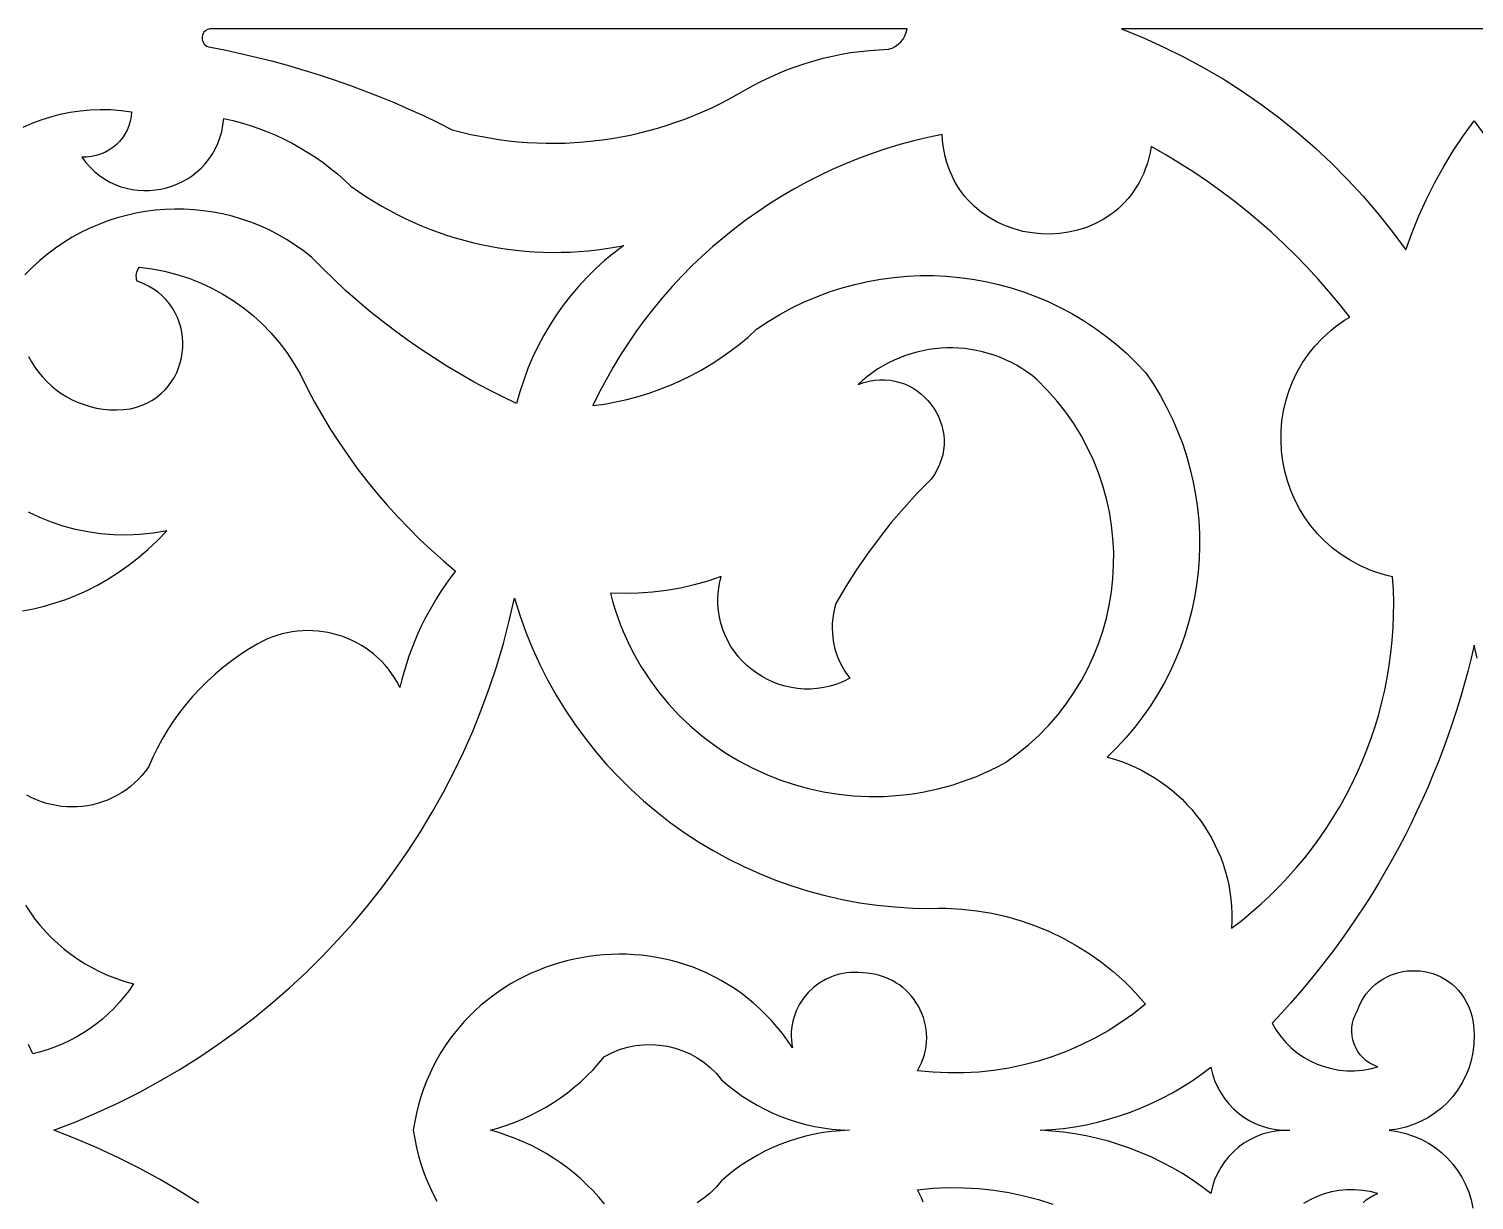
# Model space of a CAD drawing. Extents: x -350 to 350, y -250 to 250.
# Drawn here: x -49.1 to 3.4, y -152.5 to -110 of the extents above; entities that cross this region are included whole.
import ezdxf

# ---------------------------------------------------------------- set-up
doc = ezdxf.new("R2010")
doc.units = 0
doc.layers.add('BITMAP_LAYER', color=18, linetype='CONTINUOUS')

msp = doc.modelspace()

# ---------------------------------------------------------------- linework, layer by layer
at = {"layer": 'BITMAP_LAYER'}
for points in [[(-42.551, -110), (-42.612, -110.017), (-42.665, -110.045), (-42.711, -110.081), (-42.749, -110.124), (-42.778, -110.172), (-42.799, -110.225), (-42.811, -110.281), (-42.815, -110.338), (-42.81, -110.394), (-42.796, -110.449), (-42.773, -110.501), (-42.74, -110.549), (-42.699, -110.59), (-42.648, -110.624), (-42.587, -110.649), (-42.516, -110.664), (-41.944, -110.778), (-41.375, -110.901), (-40.808, -111.034), (-40.244, -111.177), (-39.683, -111.331), (-39.125, -111.494), (-38.57, -111.667), (-38.018, -111.85), (-37.47, -112.043), (-36.925, -112.245), (-36.383, -112.457), (-35.846, -112.679), (-35.313, -112.91), (-34.783, -113.151), (-34.258, -113.402), (-33.737, -113.662), (-33.4, -113.75), (-33.061, -113.83), (-32.721, -113.9), (-32.38, -113.962), (-32.038, -114.016), (-31.696, -114.06), (-31.353, -114.096), (-31.01, -114.123), (-30.666, -114.141), (-30.323, -114.151), (-29.98, -114.152), (-29.637, -114.145), (-29.294, -114.129), (-28.953, -114.104), (-28.612, -114.071), (-28.272, -114.029), (-27.933, -113.979), (-27.596, -113.921), (-27.26, -113.854), (-26.926, -113.778), (-26.594, -113.694), (-26.263, -113.602), (-25.935, -113.501), (-25.609, -113.392), (-25.286, -113.275), (-24.965, -113.15), (-24.647, -113.016), (-24.332, -112.874), (-24.021, -112.724), (-23.712, -112.565), (-23.407, -112.399), (-23.106, -112.224), (-22.806, -112.055), (-22.502, -111.897), (-22.193, -111.748), (-21.88, -111.609), (-21.563, -111.48), (-21.242, -111.361), (-20.918, -111.253), (-20.591, -111.154), (-20.261, -111.066), (-19.928, -110.988), (-19.593, -110.92), (-19.255, -110.863), (-18.916, -110.817), (-18.575, -110.781), (-18.232, -110.756), (-17.888, -110.741), (-17.761, -110.698), (-17.644, -110.637), (-17.538, -110.56), (-17.443, -110.47), (-17.363, -110.367), (-17.297, -110.254), (-17.249, -110.132), (-17.218, -110.002)], [(-5.436, -142.663), (-5.065, -142.378), (-4.705, -142.081), (-4.356, -141.775), (-4.018, -141.459), (-3.691, -141.134), (-3.375, -140.8), (-3.071, -140.456), (-2.778, -140.105), (-2.497, -139.745), (-2.228, -139.377), (-1.971, -139.002), (-1.726, -138.619), (-1.493, -138.229), (-1.272, -137.833), (-1.064, -137.43), (-0.869, -137.021), (-0.687, -136.607), (-0.517, -136.186), (-0.361, -135.761), (-0.218, -135.331), (-0.088, -134.896), (0.028, -134.457), (0.131, -134.015), (0.22, -133.568), (0.294, -133.118), (0.355, -132.665), (0.402, -132.21), (0.434, -131.751), (0.452, -131.291), (0.455, -130.829), (0.443, -130.366), (0.417, -129.901), (0.206, -129.849), (0, -129.79), (-0.2, -129.725), (-0.396, -129.652), (-0.77, -129.488), (-1.123, -129.3), (-1.453, -129.089), (-1.762, -128.856), (-2.048, -128.604), (-2.311, -128.333), (-2.551, -128.046), (-2.769, -127.744), (-2.962, -127.429), (-3.132, -127.101), (-3.278, -126.763), (-3.4, -126.417), (-3.497, -126.063), (-3.569, -125.703), (-3.616, -125.34), (-3.638, -124.974), (-3.635, -124.607), (-3.605, -124.24), (-3.55, -123.876), (-3.468, -123.516), (-3.359, -123.161), (-3.224, -122.813), (-3.062, -122.473), (-2.872, -122.143), (-2.655, -121.825), (-2.409, -121.52), (-2.136, -121.23), (-1.834, -120.957), (-1.672, -120.826), (-1.503, -120.701), (-1.327, -120.58), (-1.144, -120.464), (-1.515, -119.994), (-1.897, -119.535), (-2.291, -119.086), (-2.696, -118.647), (-3.112, -118.219), (-3.539, -117.802), (-3.977, -117.396), (-4.424, -117.002), (-4.882, -116.619), (-5.349, -116.248), (-5.826, -115.888), (-6.313, -115.541), (-6.809, -115.206), (-7.313, -114.883), (-7.826, -114.573), (-8.348, -114.276), (-8.388, -114.483), (-8.435, -114.683), (-8.491, -114.876), (-8.554, -115.061), (-8.625, -115.24), (-8.703, -115.412), (-8.788, -115.576), (-8.88, -115.733), (-8.978, -115.884), (-9.082, -116.027), (-9.193, -116.164), (-9.308, -116.293), (-9.429, -116.416), (-9.555, -116.531), (-9.685, -116.64), (-9.82, -116.742), (-10.102, -116.924), (-10.398, -117.08), (-10.706, -117.208), (-11.024, -117.309), (-11.349, -117.383), (-11.679, -117.43), (-12.013, -117.45), (-12.347, -117.444), (-12.679, -117.411), (-13.008, -117.352), (-13.33, -117.266), (-13.644, -117.155), (-13.948, -117.018), (-14.238, -116.854), (-14.514, -116.665), (-14.772, -116.451), (-14.894, -116.334), (-15.01, -116.211), (-15.121, -116.081), (-15.227, -115.946), (-15.326, -115.804), (-15.419, -115.655), (-15.506, -115.501), (-15.585, -115.34), (-15.658, -115.173), (-15.723, -115), (-15.78, -114.82), (-15.829, -114.634), (-15.87, -114.443), (-15.902, -114.245), (-15.926, -114.041), (-15.94, -113.831), (-16.46, -113.94), (-16.975, -114.064), (-17.484, -114.203), (-17.987, -114.356), (-18.484, -114.523), (-18.975, -114.705), (-19.459, -114.9), (-19.937, -115.11), (-20.407, -115.332), (-20.869, -115.568), (-21.324, -115.817), (-21.771, -116.078), (-22.21, -116.352), (-22.64, -116.639), (-23.062, -116.938), (-23.474, -117.249), (-23.877, -117.571), (-24.271, -117.905), (-24.655, -118.251), (-25.028, -118.607), (-25.392, -118.975), (-25.744, -119.353), (-26.086, -119.742), (-26.416, -120.141), (-26.735, -120.551), (-27.043, -120.97), (-27.338, -121.399), (-27.621, -121.837), (-27.892, -122.285), (-28.149, -122.742), (-28.394, -123.207), (-28.626, -123.682), (-28.209, -123.623), (-27.797, -123.548), (-27.389, -123.456), (-26.986, -123.349), (-26.588, -123.227), (-26.196, -123.089), (-25.809, -122.936), (-25.43, -122.768), (-25.057, -122.585), (-24.692, -122.388), (-24.335, -122.176), (-23.986, -121.95), (-23.646, -121.71), (-23.315, -121.457), (-22.993, -121.19), (-22.682, -120.91), (-22.262, -120.629), (-21.833, -120.37), (-21.396, -120.133), (-20.951, -119.918), (-20.5, -119.725), (-20.042, -119.554), (-19.58, -119.405), (-19.113, -119.277), (-18.643, -119.171), (-18.169, -119.087), (-17.694, -119.024), (-17.217, -118.982), (-16.739, -118.961), (-16.262, -118.962), (-15.785, -118.984), (-15.31, -119.026), (-14.837, -119.09), (-14.368, -119.174), (-13.902, -119.279), (-13.441, -119.405), (-12.986, -119.551), (-12.537, -119.718), (-12.094, -119.905), (-11.659, -120.113), (-11.233, -120.341), (-10.816, -120.588), (-10.409, -120.856), (-10.012, -121.144), (-9.627, -121.452), (-9.254, -121.779), (-8.894, -122.127), (-8.548, -122.494), (-8.272, -122.907), (-8.017, -123.329), (-7.783, -123.758), (-7.571, -124.195), (-7.38, -124.638), (-7.209, -125.086), (-7.06, -125.54), (-6.932, -125.997), (-6.824, -126.459), (-6.738, -126.923), (-6.672, -127.389), (-6.626, -127.857), (-6.602, -128.326), (-6.597, -128.794), (-6.613, -129.263), (-6.65, -129.729), (-6.707, -130.194), (-6.784, -130.656), (-6.881, -131.115), (-6.998, -131.57), (-7.136, -132.02), (-7.293, -132.464), (-7.47, -132.902), (-7.667, -133.334), (-7.883, -133.757), (-8.12, -134.173), (-8.376, -134.579), (-8.651, -134.976), (-8.946, -135.363), (-9.26, -135.739), (-9.594, -136.102), (-9.947, -136.454), (-9.685, -136.527), (-9.43, -136.612), (-9.181, -136.707), (-8.937, -136.811), (-8.7, -136.926), (-8.469, -137.051), (-8.245, -137.184), (-8.027, -137.327), (-7.817, -137.478), (-7.614, -137.637), (-7.419, -137.805), (-7.231, -137.98), (-7.052, -138.163), (-6.88, -138.353), (-6.717, -138.55), (-6.563, -138.753), (-6.417, -138.963), (-6.28, -139.179), (-6.153, -139.4), (-6.035, -139.627), (-5.927, -139.859), (-5.828, -140.096), (-5.74, -140.337), (-5.662, -140.583), (-5.595, -140.832), (-5.538, -141.085), (-5.492, -141.341), (-5.458, -141.601), (-5.435, -141.863), (-5.423, -142.128), (-5.424, -142.395)], [(-18.991, -122.91), (-18.792, -122.84), (-18.595, -122.789), (-18.401, -122.756), (-18.209, -122.741), (-18.021, -122.741), (-17.837, -122.758), (-17.658, -122.79), (-17.484, -122.836), (-17.316, -122.895), (-17.154, -122.968), (-16.999, -123.053), (-16.852, -123.149), (-16.713, -123.256), (-16.582, -123.372), (-16.461, -123.498), (-16.349, -123.633), (-16.248, -123.775), (-16.157, -123.925), (-16.078, -124.08), (-16.011, -124.242), (-15.957, -124.408), (-15.915, -124.578), (-15.887, -124.752), (-15.874, -124.929), (-15.875, -125.107), (-15.892, -125.287), (-15.924, -125.467), (-15.973, -125.647), (-16.039, -125.826), (-16.122, -126.003), (-16.224, -126.178), (-16.344, -126.35), (-16.846, -126.861), (-17.328, -127.388), (-17.791, -127.931), (-18.234, -128.49), (-18.657, -129.064), (-19.06, -129.653), (-19.441, -130.256), (-19.801, -130.873), (-19.851, -131.048), (-19.889, -131.226), (-19.916, -131.404), (-19.932, -131.582), (-19.937, -131.761), (-19.931, -131.939), (-19.914, -132.116), (-19.887, -132.292), (-19.848, -132.466), (-19.799, -132.637), (-19.74, -132.805), (-19.67, -132.97), (-19.59, -133.131), (-19.5, -133.287), (-19.4, -133.439), (-19.29, -133.585), (-19.527, -133.7), (-19.766, -133.794), (-20.006, -133.869), (-20.245, -133.923), (-20.485, -133.959), (-20.722, -133.976), (-20.958, -133.976), (-21.191, -133.958), (-21.42, -133.923), (-21.644, -133.873), (-21.864, -133.807), (-22.078, -133.726), (-22.285, -133.631), (-22.484, -133.522), (-22.676, -133.4), (-22.858, -133.265), (-23.031, -133.119), (-23.194, -132.961), (-23.346, -132.792), (-23.486, -132.613), (-23.613, -132.425), (-23.727, -132.228), (-23.826, -132.022), (-23.911, -131.808), (-23.981, -131.587), (-24.034, -131.36), (-24.07, -131.126), (-24.088, -130.887), (-24.088, -130.643), (-24.068, -130.395), (-24.028, -130.143), (-23.968, -129.888), (-24.453, -130.054), (-24.946, -130.194), (-25.445, -130.309), (-25.948, -130.398), (-26.456, -130.461), (-26.966, -130.498), (-27.478, -130.508), (-27.992, -130.492), (-27.913, -130.782), (-27.827, -131.066), (-27.733, -131.346), (-27.631, -131.621), (-27.522, -131.89), (-27.406, -132.155), (-27.283, -132.415), (-27.152, -132.67), (-27.015, -132.92), (-26.871, -133.164), (-26.721, -133.403), (-26.564, -133.636), (-26.401, -133.864), (-26.232, -134.087), (-25.877, -134.515), (-25.5, -134.92), (-25.102, -135.302), (-24.684, -135.66), (-24.249, -135.993), (-23.796, -136.301), (-23.327, -136.583), (-22.844, -136.839), (-22.347, -137.068), (-21.839, -137.27), (-21.32, -137.444), (-20.792, -137.59), (-20.255, -137.706), (-19.712, -137.793), (-19.163, -137.85), (-18.61, -137.877), (-18.054, -137.872), (-17.496, -137.835), (-17.216, -137.805), (-16.937, -137.767), (-16.658, -137.72), (-16.38, -137.665), (-16.101, -137.602), (-15.824, -137.53), (-15.547, -137.45), (-15.272, -137.362), (-14.997, -137.265), (-14.724, -137.159), (-14.452, -137.044), (-14.182, -136.921), (-13.914, -136.788), (-13.647, -136.647), (-13.216, -136.334), (-12.808, -136.002), (-12.426, -135.651), (-12.068, -135.283), (-11.735, -134.9), (-11.427, -134.502), (-11.144, -134.09), (-10.886, -133.666), (-10.654, -133.23), (-10.447, -132.785), (-10.265, -132.33), (-10.109, -131.867), (-9.979, -131.398), (-9.874, -130.923), (-9.795, -130.444), (-9.742, -129.962), (-9.715, -129.477), (-9.714, -128.992), (-9.74, -128.506), (-9.792, -128.022), (-9.87, -127.541), (-9.974, -127.063), (-10.106, -126.59), (-10.263, -126.123), (-10.448, -125.663), (-10.66, -125.211), (-10.898, -124.768), (-11.164, -124.336), (-11.457, -123.916), (-11.777, -123.508), (-12.124, -123.115), (-12.499, -122.736), (-12.678, -122.591), (-12.863, -122.456), (-13.053, -122.33), (-13.246, -122.215), (-13.444, -122.109), (-13.645, -122.013), (-13.85, -121.926), (-14.057, -121.85), (-14.267, -121.783), (-14.479, -121.725), (-14.693, -121.678), (-14.909, -121.64), (-15.125, -121.612), (-15.343, -121.594), (-15.561, -121.585), (-15.779, -121.586), (-15.996, -121.597), (-16.213, -121.617), (-16.43, -121.647), (-16.644, -121.687), (-16.858, -121.736), (-17.069, -121.795), (-17.277, -121.863), (-17.483, -121.941), (-17.686, -122.029), (-17.886, -122.126), (-18.082, -122.233), (-18.273, -122.349), (-18.46, -122.475), (-18.643, -122.61), (-18.82, -122.755)], [(-3.313, -150), (-3.573, -150.003), (-3.828, -150.028), (-4.077, -150.076), (-4.318, -150.146), (-4.55, -150.235), (-4.772, -150.344), (-4.983, -150.472), (-5.181, -150.617), (-5.366, -150.779), (-5.537, -150.957), (-5.691, -151.149), (-5.828, -151.355), (-5.948, -151.574), (-6.047, -151.805), (-6.126, -152.046), (-6.184, -152.298), (-6.521, -152.043), (-6.866, -151.801), (-7.221, -151.574), (-7.583, -151.362), (-7.953, -151.164), (-8.329, -150.981), (-8.713, -150.813), (-9.102, -150.66), (-9.497, -150.523), (-9.898, -150.4), (-10.303, -150.294), (-10.712, -150.203), (-11.125, -150.128), (-11.542, -150.069), (-11.961, -150.026), (-12.383, -150), (-11.961, -149.974), (-11.542, -149.931), (-11.125, -149.872), (-10.712, -149.797), (-10.303, -149.706), (-9.898, -149.6), (-9.497, -149.477), (-9.102, -149.34), (-8.713, -149.187), (-8.329, -149.019), (-7.953, -148.836), (-7.583, -148.638), (-7.221, -148.426), (-6.866, -148.199), (-6.521, -147.957), (-6.184, -147.702), (-6.126, -147.954), (-6.047, -148.195), (-5.948, -148.426), (-5.828, -148.645), (-5.691, -148.851), (-5.537, -149.043), (-5.366, -149.221), (-5.181, -149.383), (-4.983, -149.528), (-4.772, -149.656), (-4.55, -149.765), (-4.318, -149.854), (-4.077, -149.924), (-3.828, -149.972), (-3.573, -149.997)]]:
    msp.add_lwpolyline(points, close=True, dxfattribs=at)
for points in [[(16.18, -110.001), (3.374, -110.001), (-9.432, -110.001), (-8.657, -110.316), (-7.897, -110.658), (-7.152, -111.027), (-6.422, -111.422), (-5.708, -111.843), (-5.011, -112.29), (-4.331, -112.76), (-3.67, -113.256), (-3.027, -113.774), (-2.403, -114.316), (-1.8, -114.881), (-1.218, -115.468), (-0.656, -116.076), (-0.117, -116.706), (0.399, -117.356), (0.892, -118.026), (1.12, -117.4), (1.372, -116.784), (1.648, -116.179), (1.948, -115.584), (2.27, -115.002), (2.616, -114.433), (2.984, -113.877), (3.374, -113.335), (3.764, -113.877)], [(-49.319, -113.567), (-48.993, -113.425), (-48.659, -113.299), (-48.317, -113.191), (-47.968, -113.101), (-47.613, -113.029), (-47.252, -112.975), (-46.885, -112.941), (-46.515, -112.927), (-46.14, -112.933), (-45.761, -112.96), (-45.38, -113.008), (-45.396, -113.184), (-45.428, -113.354), (-45.477, -113.517), (-45.542, -113.673), (-45.621, -113.821), (-45.714, -113.96), (-45.82, -114.088), (-45.937, -114.206), (-46.065, -114.311), (-46.203, -114.405), (-46.35, -114.485), (-46.506, -114.55), (-46.668, -114.601), (-46.836, -114.635), (-47.01, -114.653), (-47.188, -114.653), (-47.041, -114.849), (-46.882, -115.027), (-46.715, -115.187), (-46.539, -115.329), (-46.355, -115.455), (-46.165, -115.563), (-45.969, -115.655), (-45.769, -115.73), (-45.564, -115.789), (-45.358, -115.831), (-45.149, -115.859), (-44.939, -115.87), (-44.73, -115.867), (-44.521, -115.849), (-44.315, -115.816), (-44.112, -115.768), (-43.912, -115.707), (-43.717, -115.631), (-43.529, -115.542), (-43.346, -115.44), (-43.172, -115.324), (-43.006, -115.195), (-42.85, -115.054), (-42.704, -114.901), (-42.57, -114.735), (-42.448, -114.558), (-42.34, -114.369), (-42.246, -114.168), (-42.168, -113.957), (-42.105, -113.734), (-42.06, -113.502), (-42.033, -113.258), (-41.707, -113.332), (-41.385, -113.416), (-41.067, -113.512), (-40.753, -113.619), (-40.444, -113.737), (-40.139, -113.865), (-39.839, -114.004), (-39.545, -114.154), (-39.256, -114.314), (-38.973, -114.484), (-38.696, -114.664), (-38.425, -114.854), (-38.162, -115.053), (-37.905, -115.262), (-37.655, -115.481), (-37.413, -115.709), (-37.144, -115.9), (-36.87, -116.083), (-36.593, -116.259), (-36.311, -116.426), (-36.026, -116.587), (-35.737, -116.739), (-35.445, -116.884), (-35.149, -117.02), (-34.851, -117.149), (-34.549, -117.27), (-34.245, -117.383), (-33.938, -117.488), (-33.628, -117.586), (-33.316, -117.675), (-33.003, -117.756), (-32.687, -117.828), (-32.369, -117.893), (-32.05, -117.95), (-31.729, -117.998), (-31.407, -118.038), (-31.084, -118.07), (-30.759, -118.093), (-30.434, -118.109), (-30.109, -118.115), (-29.783, -118.113), (-29.456, -118.103), (-29.129, -118.085), (-28.803, -118.057), (-28.476, -118.022), (-28.15, -117.977), (-27.824, -117.924), (-27.499, -117.862), (-27.856, -118.133), (-28.199, -118.417), (-28.528, -118.716), (-28.843, -119.027), (-29.144, -119.351), (-29.43, -119.687), (-29.701, -120.035), (-29.956, -120.394), (-30.195, -120.764), (-30.418, -121.144), (-30.624, -121.533), (-30.814, -121.931), (-30.986, -122.338), (-31.14, -122.753), (-31.277, -123.175), (-31.395, -123.605), (-31.916, -123.356), (-32.43, -123.096), (-32.937, -122.824), (-33.438, -122.54), (-33.932, -122.245), (-34.418, -121.94), (-34.897, -121.623), (-35.369, -121.295), (-35.832, -120.956), (-36.288, -120.607), (-36.735, -120.247), (-37.174, -119.877), (-37.605, -119.497), (-38.026, -119.106), (-38.439, -118.706), (-38.843, -118.296), (-39.136, -118.064), (-39.438, -117.849), (-39.748, -117.65), (-40.064, -117.468), (-40.386, -117.303), (-40.715, -117.154), (-41.048, -117.021), (-41.385, -116.905), (-41.727, -116.805), (-42.072, -116.721), (-42.419, -116.654), (-42.768, -116.603), (-43.119, -116.568), (-43.471, -116.549), (-43.822, -116.546), (-44.174, -116.56), (-44.524, -116.589), (-44.873, -116.634), (-45.22, -116.696), (-45.564, -116.773), (-45.904, -116.866), (-46.24, -116.975), (-46.572, -117.1), (-46.899, -117.241), (-47.219, -117.397), (-47.534, -117.569), (-47.841, -117.757), (-48.141, -117.96), (-48.432, -118.179), (-48.715, -118.414), (-48.988, -118.664), (-49.251, -118.929)], [(-49.128, -121.899), (-49.017, -122.096), (-48.894, -122.286), (-48.76, -122.469), (-48.614, -122.642), (-48.458, -122.806), (-48.292, -122.961), (-48.115, -123.105), (-47.93, -123.238), (-47.736, -123.359), (-47.533, -123.468), (-47.323, -123.564), (-47.105, -123.647), (-46.881, -123.716), (-46.65, -123.77), (-46.413, -123.809), (-46.17, -123.832), (-45.923, -123.839), (-45.671, -123.828), (-45.415, -123.8), (-45.197, -123.742), (-44.991, -123.669), (-44.799, -123.581), (-44.62, -123.48), (-44.454, -123.366), (-44.302, -123.241), (-44.163, -123.105), (-44.037, -122.96), (-43.925, -122.806), (-43.826, -122.645), (-43.741, -122.477), (-43.669, -122.304), (-43.612, -122.126), (-43.567, -121.944), (-43.537, -121.76), (-43.52, -121.574), (-43.518, -121.387), (-43.529, -121.201), (-43.554, -121.015), (-43.593, -120.832), (-43.647, -120.653), (-43.714, -120.477), (-43.795, -120.307), (-43.891, -120.142), (-44.001, -119.985), (-44.126, -119.836), (-44.264, -119.696), (-44.418, -119.566), (-44.585, -119.447), (-44.767, -119.341), (-44.964, -119.247), (-45.175, -119.167), (-45.195, -119.101), (-45.205, -119.034), (-45.208, -118.966), (-45.202, -118.899), (-45.187, -118.834), (-45.165, -118.77), (-45.134, -118.709), (-45.096, -118.652), (-44.635, -118.712), (-44.181, -118.799), (-43.737, -118.914), (-43.303, -119.055), (-42.88, -119.221), (-42.469, -119.412), (-42.071, -119.628), (-41.687, -119.867), (-41.319, -120.128), (-40.967, -120.411), (-40.633, -120.716), (-40.317, -121.041), (-40.021, -121.386), (-39.746, -121.75), (-39.493, -122.133), (-39.262, -122.533), (-39.005, -123.048), (-38.734, -123.554), (-38.45, -124.053), (-38.152, -124.543), (-37.842, -125.025), (-37.518, -125.498), (-37.182, -125.962), (-36.833, -126.417), (-36.471, -126.862), (-36.098, -127.297), (-35.713, -127.722), (-35.316, -128.137), (-34.907, -128.541), (-34.487, -128.935), (-34.056, -129.317), (-33.614, -129.688), (-33.794, -129.924), (-33.966, -130.164), (-34.132, -130.409), (-34.291, -130.658), (-34.443, -130.911), (-34.588, -131.167), (-34.726, -131.428), (-34.857, -131.692), (-34.98, -131.959), (-35.096, -132.23), (-35.204, -132.503), (-35.305, -132.78), (-35.398, -133.06), (-35.484, -133.342), (-35.562, -133.627), (-35.632, -133.914), (-35.725, -133.738), (-35.826, -133.569), (-35.934, -133.408), (-36.05, -133.254), (-36.173, -133.107), (-36.302, -132.968), (-36.437, -132.836), (-36.579, -132.712), (-36.726, -132.596), (-36.878, -132.488), (-37.035, -132.388), (-37.197, -132.296), (-37.363, -132.213), (-37.532, -132.137), (-37.705, -132.071), (-37.881, -132.013), (-38.06, -131.964), (-38.241, -131.923), (-38.423, -131.892), (-38.608, -131.869), (-38.794, -131.856), (-38.98, -131.852), (-39.168, -131.857), (-39.355, -131.872), (-39.542, -131.896), (-39.729, -131.93), (-39.915, -131.974), (-40.099, -132.028), (-40.282, -132.092), (-40.463, -132.166), (-40.642, -132.25), (-40.817, -132.345), (-41.146, -132.54), (-41.465, -132.748), (-41.774, -132.969), (-42.073, -133.201), (-42.361, -133.445), (-42.639, -133.701), (-42.906, -133.967), (-43.162, -134.244), (-43.405, -134.531), (-43.637, -134.827), (-43.857, -135.134), (-44.064, -135.449), (-44.258, -135.773), (-44.438, -136.105), (-44.605, -136.446), (-44.758, -136.793), (-44.879, -136.96), (-45.008, -137.116), (-45.143, -137.262), (-45.286, -137.399), (-45.435, -137.525), (-45.59, -137.642), (-45.75, -137.748), (-45.916, -137.845), (-46.085, -137.931), (-46.259, -138.007), (-46.436, -138.074), (-46.616, -138.13), (-46.798, -138.175), (-46.983, -138.211), (-47.169, -138.236), (-47.356, -138.251), (-47.543, -138.256), (-47.731, -138.251), (-47.919, -138.235), (-48.105, -138.209), (-48.29, -138.173), (-48.473, -138.126), (-48.654, -138.068), (-48.832, -138.001), (-49.007, -137.922), (-49.178, -137.833)], [(-49.338, -131.129), (-48.943, -131.056), (-48.55, -130.963), (-48.158, -130.85), (-47.768, -130.718), (-47.38, -130.565), (-46.996, -130.392), (-46.615, -130.199), (-46.239, -129.984), (-45.867, -129.747), (-45.501, -129.489), (-45.14, -129.208), (-44.786, -128.905), (-44.438, -128.579), (-44.097, -128.23), (-44.589, -128.312), (-45.076, -128.363), (-45.558, -128.383), (-46.034, -128.374), (-46.503, -128.335), (-46.965, -128.269), (-47.417, -128.176), (-47.86, -128.056), (-48.293, -127.911), (-48.714, -127.741), (-49.122, -127.548)], [(-42.938, -152.645), (-43.645, -152.201), (-44.368, -151.778), (-45.106, -151.377), (-45.859, -150.998), (-46.626, -150.642), (-47.406, -150.309), (-48.201, -150), (-47.406, -149.691), (-46.626, -149.358), (-45.859, -149.002), (-45.106, -148.623), (-44.368, -148.222), (-43.645, -147.799), (-42.938, -147.355), (-42.246, -146.89), (-41.571, -146.404), (-40.912, -145.899), (-40.271, -145.374), (-39.647, -144.83), (-39.041, -144.267), (-38.453, -143.687), (-37.884, -143.089), (-37.335, -142.473), (-36.804, -141.841), (-36.294, -141.193), (-35.804, -140.529), (-35.335, -139.85), (-34.888, -139.156), (-34.461, -138.448), (-34.057, -137.725), (-33.675, -136.99), (-33.316, -136.241), (-32.98, -135.48), (-32.668, -134.707), (-32.38, -133.922), (-32.117, -133.126), (-31.878, -132.32), (-31.664, -131.503), (-31.477, -130.677), (-31.282, -131.297), (-31.064, -131.904), (-30.822, -132.498), (-30.558, -133.079), (-30.271, -133.645), (-29.962, -134.197), (-29.632, -134.734), (-29.282, -135.256), (-28.912, -135.762), (-28.523, -136.251), (-28.115, -136.723), (-27.689, -137.179), (-27.246, -137.616), (-26.786, -138.035), (-26.31, -138.436), (-25.819, -138.817), (-25.312, -139.179), (-24.792, -139.521), (-24.258, -139.842), (-23.711, -140.143), (-23.151, -140.421), (-22.58, -140.678), (-21.997, -140.913), (-21.404, -141.125), (-20.802, -141.313), (-20.189, -141.478), (-19.569, -141.618), (-18.94, -141.734), (-18.304, -141.825), (-17.661, -141.89), (-17.011, -141.929), (-16.357, -141.941), (-16.075, -141.935), (-15.795, -141.938), (-15.237, -141.967), (-14.685, -142.027), (-14.139, -142.118), (-13.601, -142.24), (-13.072, -142.391), (-12.553, -142.572), (-12.046, -142.781), (-11.552, -143.018), (-11.071, -143.283), (-10.606, -143.575), (-10.158, -143.894), (-9.727, -144.238), (-9.315, -144.608), (-9.116, -144.803), (-8.923, -145.003), (-8.735, -145.209), (-8.553, -145.422), (-8.993, -145.768), (-9.449, -146.089), (-9.919, -146.385), (-10.402, -146.656), (-10.898, -146.902), (-11.404, -147.122), (-11.92, -147.316), (-12.445, -147.484), (-12.979, -147.625), (-13.519, -147.739), (-14.065, -147.825), (-14.615, -147.884), (-15.17, -147.916), (-15.727, -147.919), (-16.285, -147.893), (-16.844, -147.839), (-16.763, -147.693), (-16.693, -147.545), (-16.634, -147.395), (-16.587, -147.244), (-16.551, -147.092), (-16.525, -146.94), (-16.51, -146.788), (-16.505, -146.637), (-16.51, -146.486), (-16.525, -146.337), (-16.549, -146.19), (-16.582, -146.045), (-16.625, -145.903), (-16.676, -145.763), (-16.736, -145.628), (-16.805, -145.496), (-16.881, -145.369), (-16.965, -145.247), (-17.057, -145.13), (-17.156, -145.019), (-17.262, -144.913), (-17.375, -144.815), (-17.494, -144.723), (-17.62, -144.639), (-17.753, -144.563), (-17.891, -144.495), (-18.034, -144.436), (-18.183, -144.386), (-18.338, -144.346), (-18.497, -144.315), (-18.661, -144.295), (-18.829, -144.286), (-18.975, -144.273), (-19.119, -144.268), (-19.261, -144.272), (-19.401, -144.284), (-19.538, -144.305), (-19.672, -144.334), (-19.804, -144.37), (-19.932, -144.414), (-20.177, -144.523), (-20.406, -144.658), (-20.617, -144.818), (-20.808, -145), (-20.976, -145.202), (-21.121, -145.423), (-21.24, -145.659), (-21.331, -145.91), (-21.365, -146.039), (-21.392, -146.172), (-21.411, -146.307), (-21.421, -146.444), (-21.423, -146.583), (-21.417, -146.724), (-21.401, -146.866), (-21.376, -147.009), (-21.558, -146.744), (-21.747, -146.49), (-21.942, -146.247), (-22.145, -146.015), (-22.354, -145.795), (-22.569, -145.585), (-22.79, -145.386), (-23.016, -145.199), (-23.248, -145.022), (-23.484, -144.856), (-23.725, -144.7), (-23.97, -144.555), (-24.22, -144.421), (-24.473, -144.297), (-24.729, -144.184), (-24.988, -144.081), (-25.251, -143.988), (-25.515, -143.906), (-25.782, -143.834), (-26.051, -143.771), (-26.321, -143.719), (-26.593, -143.677), (-26.865, -143.644), (-27.138, -143.622), (-27.412, -143.609), (-27.685, -143.606), (-27.959, -143.612), (-28.231, -143.628), (-28.503, -143.654), (-28.774, -143.689), (-29.044, -143.733), (-29.311, -143.787), (-29.577, -143.85), (-29.84, -143.921), (-30.101, -144.002), (-30.358, -144.092), (-30.613, -144.191), (-30.863, -144.299), (-31.11, -144.416), (-31.353, -144.541), (-31.592, -144.675), (-31.825, -144.818), (-32.054, -144.969), (-32.277, -145.129), (-32.494, -145.297), (-32.706, -145.474), (-32.911, -145.658), (-33.11, -145.851), (-33.302, -146.052), (-33.486, -146.262), (-33.663, -146.479), (-33.833, -146.704), (-33.994, -146.937), (-34.147, -147.178), (-34.291, -147.426), (-34.427, -147.682), (-34.553, -147.946), (-34.669, -148.217), (-34.775, -148.496), (-34.872, -148.782), (-34.958, -149.076), (-35.033, -149.377), (-35.097, -149.685), (-35.149, -150), (-35.097, -150.315), (-35.033, -150.623), (-34.958, -150.924), (-34.872, -151.218), (-34.775, -151.504), (-34.669, -151.783), (-34.553, -152.054), (-34.427, -152.318), (-34.291, -152.574)], [(3.487, -132.857), (3.374, -132.376), (3.262, -132.857), (3.141, -133.336), (3.012, -133.813), (2.876, -134.286), (2.731, -134.757), (2.579, -135.225), (2.419, -135.69), (2.252, -136.153), (2.076, -136.612), (1.893, -137.068), (1.703, -137.521), (1.505, -137.97), (1.299, -138.416), (1.086, -138.859), (0.866, -139.297), (0.638, -139.732), (0.403, -140.164), (0.161, -140.591), (-0.088, -141.015), (-0.345, -141.434), (-0.609, -141.849), (-0.879, -142.26), (-1.157, -142.667), (-1.442, -143.069), (-1.733, -143.466), (-2.032, -143.859), (-2.337, -144.248), (-2.649, -144.631), (-2.968, -145.01), (-3.293, -145.383), (-3.625, -145.752), (-3.964, -146.115), (-3.816, -146.365), (-3.65, -146.597), (-3.466, -146.811), (-3.265, -147.007), (-3.05, -147.184), (-2.821, -147.341), (-2.58, -147.478), (-2.329, -147.595), (-2.069, -147.689), (-1.801, -147.762), (-1.527, -147.811), (-1.249, -147.838), (-0.967, -147.841), (-0.684, -147.819), (-0.4, -147.772), (-0.118, -147.699), (-0.271, -147.638), (-0.413, -147.562), (-0.542, -147.472), (-0.658, -147.369), (-0.761, -147.256), (-0.85, -147.133), (-0.925, -147.001), (-0.985, -146.863), (-1.029, -146.719), (-1.058, -146.57), (-1.07, -146.419), (-1.065, -146.267), (-1.043, -146.114), (-1.003, -145.963), (-0.944, -145.814), (-0.867, -145.669), (-0.802, -145.498), (-0.726, -145.338), (-0.64, -145.188), (-0.544, -145.048), (-0.439, -144.919), (-0.326, -144.8), (-0.205, -144.693), (-0.077, -144.595), (0.056, -144.509), (0.195, -144.433), (0.339, -144.368), (0.487, -144.313), (0.638, -144.27), (0.792, -144.237), (0.947, -144.215), (1.104, -144.204), (1.261, -144.203), (1.417, -144.214), (1.573, -144.235), (1.727, -144.268), (1.878, -144.311), (2.027, -144.366), (2.171, -144.431), (2.311, -144.508), (2.445, -144.595), (2.574, -144.694), (2.696, -144.804), (2.81, -144.925), (2.916, -145.057), (3.013, -145.2), (3.101, -145.355), (3.178, -145.521), (3.238, -145.681), (3.286, -145.845), (3.323, -146.012), (3.349, -146.182), (3.365, -146.354), (3.373, -146.526), (3.364, -146.869), (3.328, -147.174), (3.266, -147.47), (3.179, -147.755), (3.067, -148.03), (2.933, -148.292), (2.777, -148.541), (2.6, -148.774), (2.405, -148.991), (2.191, -149.191), (1.96, -149.372), (1.714, -149.534), (1.453, -149.674), (1.179, -149.792), (0.893, -149.887), (0.596, -149.956), (0.29, -150), (0.596, -150.044), (0.893, -150.113), (1.179, -150.208), (1.453, -150.326), (1.714, -150.466), (1.96, -150.628), (2.191, -150.809), (2.405, -151.009), (2.6, -151.226), (2.777, -151.459), (2.933, -151.708), (3.067, -151.97), (3.179, -152.245), (3.266, -152.53), (3.328, -152.826)], [(-49.235, -141.829), (-49.067, -142.082), (-48.888, -142.327), (-48.697, -142.564), (-48.496, -142.792), (-48.283, -143.01), (-48.06, -143.219), (-47.826, -143.418), (-47.583, -143.607), (-47.329, -143.784), (-47.067, -143.95), (-46.795, -144.105), (-46.514, -144.247), (-46.224, -144.376), (-45.927, -144.492), (-45.621, -144.594), (-45.307, -144.682), (-45.47, -144.919), (-45.644, -145.146), (-45.828, -145.364), (-46.022, -145.573), (-46.225, -145.772), (-46.437, -145.96), (-46.657, -146.138), (-46.886, -146.306), (-47.123, -146.462), (-47.366, -146.608), (-47.617, -146.741), (-47.875, -146.863), (-48.138, -146.973), (-48.408, -147.071), (-48.683, -147.155), (-48.962, -147.227), (-49.124, -146.886)], [(-28.208, -152.675), (-28.41, -152.434), (-28.622, -152.201), (-28.842, -151.978), (-29.07, -151.765), (-29.307, -151.56), (-29.551, -151.366), (-29.803, -151.181), (-30.062, -151.007), (-30.327, -150.843), (-30.599, -150.689), (-30.878, -150.546), (-31.162, -150.414), (-31.451, -150.294), (-31.746, -150.184), (-32.046, -150.086), (-32.35, -150), (-32.046, -149.914), (-31.746, -149.816), (-31.451, -149.706), (-31.162, -149.586), (-30.878, -149.454), (-30.599, -149.311), (-30.327, -149.157), (-30.062, -148.993), (-29.803, -148.819), (-29.551, -148.634), (-29.307, -148.44), (-29.07, -148.235), (-28.842, -148.022), (-28.622, -147.799), (-28.41, -147.566), (-28.208, -147.325), (-27.936, -147.185), (-27.656, -147.071), (-27.371, -146.985), (-27.082, -146.926), (-26.79, -146.893), (-26.499, -146.885), (-26.208, -146.904), (-25.921, -146.947), (-25.639, -147.016), (-25.364, -147.109), (-25.097, -147.226), (-24.841, -147.367), (-24.597, -147.532), (-24.367, -147.72), (-24.152, -147.931), (-23.955, -148.164), (-23.711, -148.372), (-23.459, -148.57), (-23.2, -148.755), (-22.932, -148.928), (-22.658, -149.089), (-22.378, -149.237), (-22.091, -149.373), (-21.798, -149.496), (-21.501, -149.606), (-21.198, -149.703), (-20.892, -149.787), (-20.581, -149.857), (-20.267, -149.914), (-19.95, -149.957), (-19.63, -149.985), (-19.309, -150), (-19.63, -150.015), (-19.95, -150.043), (-20.267, -150.086), (-20.581, -150.143), (-20.892, -150.213), (-21.198, -150.297), (-21.501, -150.394), (-21.798, -150.504), (-22.091, -150.627), (-22.378, -150.763), (-22.658, -150.911), (-22.932, -151.072), (-23.2, -151.245), (-23.459, -151.43), (-23.711, -151.628), (-23.955, -151.836), (-24.152, -152.069), (-24.367, -152.28), (-24.597, -152.468), (-24.841, -152.633)], [(-16.634, -152.605), (-16.693, -152.455), (-16.763, -152.307), (-16.844, -152.161), (-16.285, -152.107), (-15.727, -152.081), (-15.17, -152.084), (-14.615, -152.116), (-14.065, -152.175), (-13.519, -152.261), (-12.979, -152.375), (-12.445, -152.516), (-11.92, -152.684)], [(-0.658, -152.631), (-0.542, -152.528), (-0.413, -152.438), (-0.271, -152.362), (-0.118, -152.301), (-0.4, -152.228), (-0.684, -152.181), (-0.967, -152.159), (-1.249, -152.162), (-1.527, -152.189), (-1.801, -152.238), (-2.069, -152.311), (-2.329, -152.405), (-2.58, -152.522), (-2.821, -152.659)]]:
    msp.add_lwpolyline(points, dxfattribs=at)

doc.saveas('drawing.dxf')
